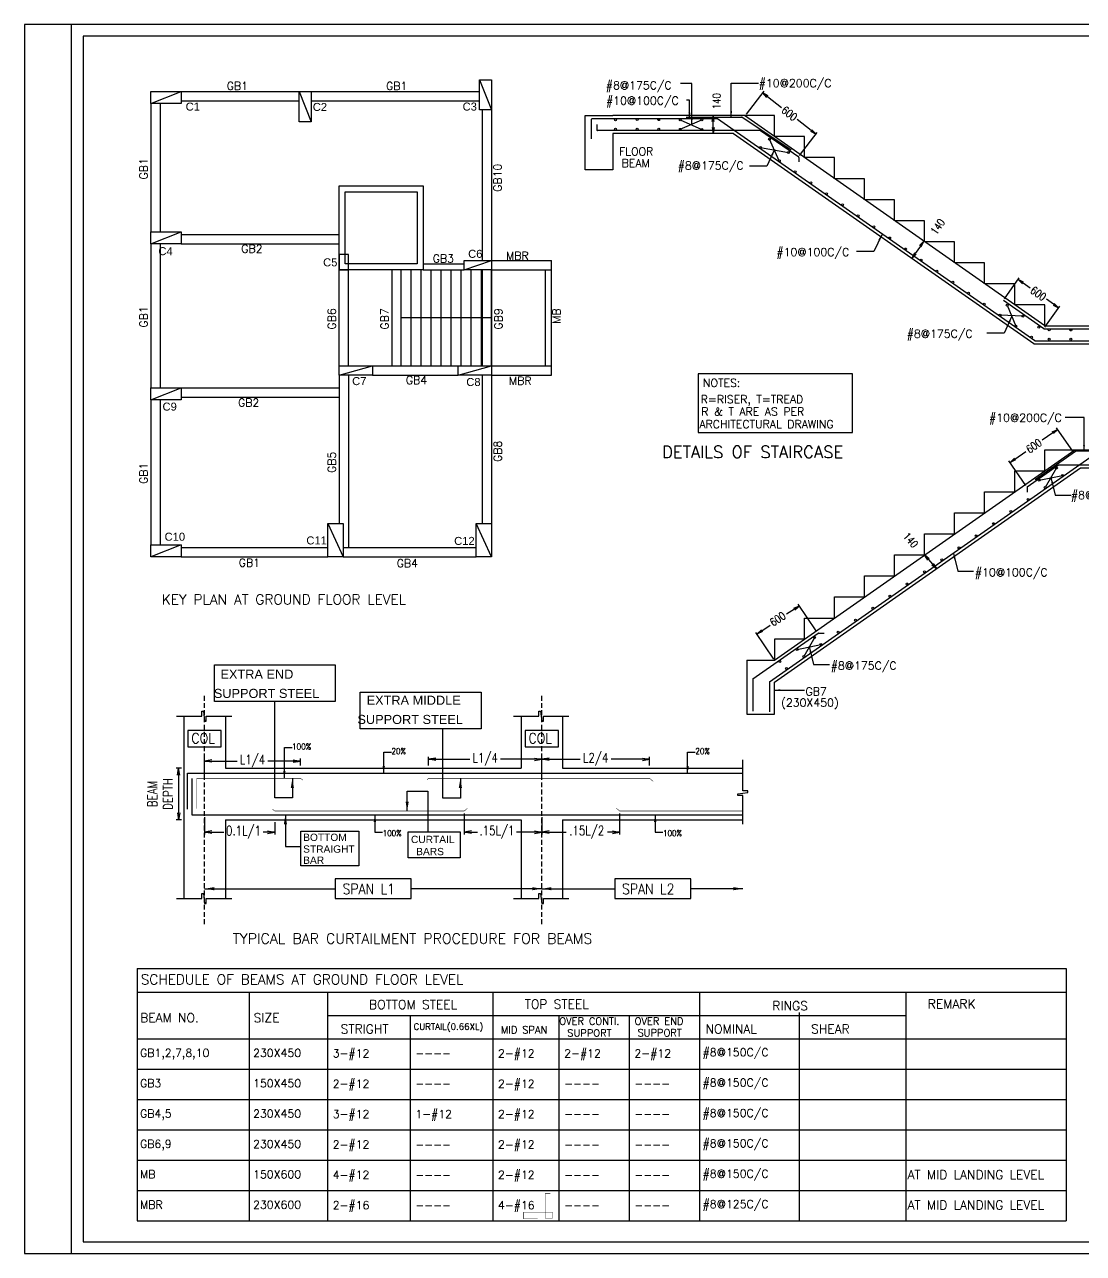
# Model space of a CAD drawing. Extents: x 1981781 to 2025204, y -213412 to -182709.
# Drawn here: x 1981781 to 2008223, y -213412 to -182709 of the extents above; entities that cross this region are included whole.
import ezdxf

# ---------------------------------------------------------------- set-up
doc = ezdxf.new("R2010")
doc.units = 0
doc.header["$MEASUREMENT"] = 0
doc.header["$PDMODE"] = 3
doc.linetypes.add('HIDDEN2', pattern=[0.1875, 0.125, -0.0625])
doc.layers.get('0').update_dxf_attribs({"color": 253, "linetype": 'CONTINUOUS'})
doc.layers.get('DEFPOINTS').update_dxf_attribs({"linetype": 'CONTINUOUS'})
for name, color, linetype in [('BM', 2, 'CONTINUOUS'), ('COLUMN', 1, 'CONTINUOUS'), ('DIM', 30, 'CONTINUOUS'), ('DIM_', 30, 'CONTINUOUS'), ('H', 9, 'CONTINUOUS'), ('ST', 6, 'CONTINUOUS'), ('TABLE', 62, 'CONTINUOUS'), ('TEXT', 7, 'CONTINUOUS'), ('TEXT_SCH', 7, 'CONTINUOUS'), ('TXT1', 4, 'CONTINUOUS'), ('TXT2', 161, 'CONTINUOUS')]:
    doc.layers.add(name, color=color, linetype=linetype)
doc.styles.add('AA', font='arial.ttf')
doc.styles.add('AS', font='romans.shx', dxfattribs={"width": 0.8})
doc.styles.add('D1', font='romans.shx')
doc.styles.add('ROMANC', font='romanc.shx')
doc.styles.add('ROMANS', font='romans.shx', dxfattribs={"height": 0.2})
doc.styles.get("Standard").update_dxf_attribs({"font": 'arial.ttf'})
doc.dimstyles.new('DIM_AS', dxfattribs={"dimtxt": 195, "dimasz": 150, "dimexe": 50, "dimexo": 50, "dimgap": 50, "dimtad": 0, "dimdec": 0, "dimzin": 0, "dimtxsty": 'AS', "dimblk": 'OPEN', "dimcen": 0, "dimclrd": 256, "dimclre": 256, "dimclrt": 3, "dimazin": 3, "dimtfac": 1, "dimtdec": 0, "dimtmove": 0, "dimatfit": 3, "dimtolj": 1, "dimtzin": 0})

# ---------------------------------------------------------------- blocks, each defined once
blk = doc.blocks.new('_OPEN')
at = {"color": 0, "linetype": 'BYBLOCK'}
for p, q in [((-1, 0.17), (0, 0)), ((-1, -0.17), (0, 0)), ((0, 0), (-1, 0))]:
    blk.add_line(p, q, dxfattribs=at)
blk = doc.blocks.new('*D13')
at = {"layer": 'DEFPOINTS', "color": 0, "linetype": 'BYBLOCK'}
for p in [(5348, 2707), (5798, 2035), (4740, 1327)]:
    blk.add_point(p, dxfattribs=at)
at = {"layer": 'DIM_', "linetype": 'BYBLOCK'}
for p, q in [((5223, 2624), (5026, 2492)), ((5770, 2077), (5320, 2749)), ((4414, 2082), (4616, 2217)), ((4712, 1368), (4262, 2040))]:
    blk.add_line(p, q, dxfattribs=at)
at = {"layer": 'DIM_', "linetype": 'BYBLOCK', "xscale": 150, "yscale": 150, "zscale": 150}
for p, rotation in [((5348, 2707), 33.8171727417084), ((4290, 1998), 213.8171727417084)]:
    blk.add_blockref('_OPEN', p, dxfattribs=dict(at, rotation=rotation))
at = {"layer": 'DIM_', "color": 3, "linetype": 'BYBLOCK', "insert": (4807, 2376), "char_height": 195, "attachment_point": 5, "rotation": 33.8172, "style": 'AS'}
blk.add_mtext('\\A1;600', dxfattribs=at)
blk = doc.blocks.new('*D9')
at = {"layer": 'DEFPOINTS', "color": 0, "linetype": 'BYBLOCK'}
for p in [(2063901, -272020), (2064326, -272632), (2063135, -273460)]:
    blk.add_point(p, dxfattribs=at)
at = {"layer": 'DIM_', "linetype": 'BYBLOCK'}
for p, q in [((2064297, -272591), (2063872, -271979)), ((2063777, -272106), (2063508, -272293)), ((2062833, -272762), (2063102, -272575)), ((2063106, -273419), (2062681, -272806))]:
    blk.add_line(p, q, dxfattribs=at)
at = {"layer": 'DIM_', "linetype": 'BYBLOCK', "xscale": 150, "yscale": 150, "zscale": 150}
for p, rotation in [((2063901, -272020), 34.78056938255373), ((2062710, -272848), 214.7805693825537)]:
    blk.add_blockref('_OPEN', p, dxfattribs=dict(at, rotation=rotation))
at = {"layer": 'DIM_', "color": 3, "linetype": 'BYBLOCK', "insert": (2063305, -272434), "char_height": 195, "attachment_point": 5, "rotation": 34.7806, "style": 'AS'}
blk.add_mtext('\\A1;600', dxfattribs=at)
blk = doc.blocks.new('*D14')
at = {"layer": 'DEFPOINTS', "color": 0, "linetype": 'BYBLOCK'}
for p in [(3993, 14952), (5764, 14488), (5322, 13919)]:
    blk.add_point(p, dxfattribs=at)
at = {"layer": 'DIM_', "linetype": 'BYBLOCK'}
for p, q in [((4024, 14991), (4466, 15560)), ((4553, 15428), (4905, 15156)), ((5645, 14580), (5294, 14853)), ((5353, 13959), (5795, 14527))]:
    blk.add_line(p, q, dxfattribs=at)
at = {"layer": 'DIM_', "linetype": 'BYBLOCK', "xscale": 150, "yscale": 150, "zscale": 150}
for p, rotation in [((4435, 15520), 142.161554704258), ((5764, 14488), 322.161554704258)]:
    blk.add_blockref('_OPEN', p, dxfattribs=dict(at, rotation=rotation))
at = {"layer": 'DIM_', "color": 3, "linetype": 'BYBLOCK', "insert": (5099, 15004), "char_height": 195, "attachment_point": 5, "rotation": 322.1616, "style": 'AS'}
blk.add_mtext('\\A1;600', dxfattribs=at)
blk = doc.blocks.new('*D10')
at = {"layer": 'DEFPOINTS', "color": 0, "linetype": 'BYBLOCK'}
for p in [(2062543, -268801), (2063921, -268981), (2063552, -269507)]:
    blk.add_point(p, dxfattribs=at)
at = {"layer": 'DIM_', "linetype": 'BYBLOCK'}
for p, q in [((2062572, -268760), (2062941, -268234)), ((2063035, -268361), (2063214, -268486)), ((2063580, -269467), (2063949, -268940)), ((2063798, -268895), (2063618, -268769))]:
    blk.add_line(p, q, dxfattribs=at)
at = {"layer": 'DIM_', "linetype": 'BYBLOCK', "xscale": 150, "yscale": 150, "zscale": 150}
for p, rotation in [((2062912, -268275), 145.0079798006851), ((2063921, -268981), 325.0079798006851)]:
    blk.add_blockref('_OPEN', p, dxfattribs=dict(at, rotation=rotation))
at = {"layer": 'DIM_', "color": 3, "linetype": 'BYBLOCK', "insert": (2063416, -268628), "char_height": 195, "attachment_point": 5, "rotation": 325.008, "style": 'AS'}
blk.add_mtext('\\A1;600', dxfattribs=at)
blk = doc.blocks.new('*D17')
at = {"layer": 'DEFPOINTS', "color": 0, "linetype": 'BYBLOCK'}
for p in [(8475, 3975), (8773, 3634), (8773, 3634)]:
    blk.add_point(p, dxfattribs=at)
at = {"layer": 'DIM_', "linetype": 'BYBLOCK'}
blk.add_line((8574, 3862), (8675, 3747), dxfattribs=at)
at = {"layer": 'DIM_', "linetype": 'BYBLOCK', "xscale": 150, "yscale": 150, "zscale": 150}
for p, rotation in [((8475, 3975), 131.1760367543422), ((8773, 3634), 311.1760367543422)]:
    blk.add_blockref('_OPEN', p, dxfattribs=dict(at, rotation=rotation))
at = {"layer": 'DIM_', "color": 3, "linetype": 'BYBLOCK', "insert": (8127, 4346), "char_height": 195, "attachment_point": 5, "rotation": 311.176, "style": 'AS'}
blk.add_mtext('\\A1;140', dxfattribs=at)
blk = doc.blocks.new('*D19')
at = {"layer": 'DEFPOINTS', "color": 0, "linetype": 'BYBLOCK'}
for p in [(15641, 6600), (15687, 6600), (15687, 6150)]:
    blk.add_point(p, dxfattribs=at)
at = {"layer": 'DIM_', "linetype": 'BYBLOCK'}
for p, q in [((15637, 6600), (15591, 6600)), ((15641, 6300), (15641, 6450)), ((15637, 6150), (15591, 6150))]:
    blk.add_line(p, q, dxfattribs=at)
at = {"layer": 'DIM_', "linetype": 'BYBLOCK', "xscale": 150, "yscale": 150, "zscale": 150}
for p, rotation in [((15641, 6600), 90), ((15641, 6150), 270)]:
    blk.add_blockref('_OPEN', p, dxfattribs=dict(at, rotation=rotation))
at = {"layer": 'DIM_', "color": 3, "linetype": 'BYBLOCK', "insert": (15728, 6962), "char_height": 195, "attachment_point": 5, "rotation": 90, "style": 'AS'}
blk.add_mtext('\\A1;140', dxfattribs=at)
blk = doc.blocks.new('*D15')
at = {"layer": 'DEFPOINTS', "color": 0, "linetype": 'BYBLOCK'}
for p in [(15641, 9702), (15687, 9702), (15687, 9252)]:
    blk.add_point(p, dxfattribs=at)
at = {"layer": 'DIM_', "linetype": 'BYBLOCK'}
for p, q in [((15637, 9702), (15591, 9702)), ((15641, 9402), (15641, 9552)), ((15637, 9252), (15591, 9252))]:
    blk.add_line(p, q, dxfattribs=at)
at = {"layer": 'DIM_', "linetype": 'BYBLOCK', "xscale": 150, "yscale": 150, "zscale": 150}
for p, rotation in [((15641, 9702), 90), ((15641, 9252), 270)]:
    blk.add_blockref('_OPEN', p, dxfattribs=dict(at, rotation=rotation))
at = {"layer": 'DIM_', "color": 3, "linetype": 'BYBLOCK', "insert": (15728, 10063), "char_height": 195, "attachment_point": 5, "rotation": 90, "style": 'AS'}
blk.add_mtext('\\A1;140', dxfattribs=at)
blk = doc.blocks.new('*D18')
at = {"layer": 'DEFPOINTS', "color": 0, "linetype": 'BYBLOCK'}
for p in [(8475, 11802), (8155, 11384), (8174, 11371)]:
    blk.add_point(p, dxfattribs=at)
at = {"layer": 'DIM_', "linetype": 'BYBLOCK'}
for p, q in [((8371, 11692), (8241, 11507)), ((8434, 11830), (8416, 11843)), ((8133, 11400), (8114, 11413))]:
    blk.add_line(p, q, dxfattribs=at)
at = {"layer": 'DIM_', "linetype": 'BYBLOCK', "xscale": 150, "yscale": 150, "zscale": 150}
for p, rotation in [((8457, 11815), 55.00797980069315), ((8155, 11384), 235.0079798006931)]:
    blk.add_blockref('_OPEN', p, dxfattribs=dict(at, rotation=rotation))
at = {"layer": 'DIM_', "color": 3, "linetype": 'BYBLOCK', "insert": (8804, 12178), "char_height": 195, "attachment_point": 5, "rotation": 55.008, "style": 'AS'}
blk.add_mtext('\\A1;140', dxfattribs=at)
blk = doc.blocks.new('*D16')
at = {"layer": 'DEFPOINTS', "color": 0, "linetype": 'BYBLOCK'}
for p in [(3197, 14952), (3243, 14952), (3243, 14502)]:
    blk.add_point(p, dxfattribs=at)
at = {"layer": 'DIM_', "linetype": 'BYBLOCK'}
for p, q in [((3193, 14952), (3147, 14952)), ((3197, 14652), (3197, 14802)), ((3193, 14502), (3147, 14502))]:
    blk.add_line(p, q, dxfattribs=at)
at = {"layer": 'DIM_', "linetype": 'BYBLOCK', "xscale": 150, "yscale": 150, "zscale": 150}
for p, rotation in [((3197, 14952), 90), ((3197, 14502), 270)]:
    blk.add_blockref('_OPEN', p, dxfattribs=dict(at, rotation=rotation))
at = {"layer": 'DIM_', "color": 3, "linetype": 'BYBLOCK', "insert": (3284, 15313), "char_height": 195, "attachment_point": 5, "rotation": 90, "style": 'AS'}
blk.add_mtext('\\A1;140', dxfattribs=at)
blk = doc.blocks.new('A$C78EB681D')
at = {"layer": 'ST', "const_width": 10}
blk.add_lwpolyline([(10317, 680), (10189, 680), (10189, 66), (10369, 66), (10369, 218), (9650, 218), (9650, 52), (10003, 52)], dxfattribs=at)
at = {"layer": 'TABLE'}
for p, q in [((0, 6302), (0, 0)), ((0, 6302), (23194, 6302)), ((23194, 6302), (23194, 0)), ((0, 5718), (23194, 5718)), ((2794, 5718), (2794, 0)), ((4749, 5718), (4749, 0)), ((8877, 5718), (8877, 0)), ((14037, 5718), (14037, 0)), ((19195, 5718), (19195, 0)), ((4749, 5135), (19195, 5135)), ((6813, 5135), (6813, 0)), ((10531, 5135), (10531, 0)), ((12284, 5135), (12284, 0)), ((16532, 5206), (16532, 0)), ((0, 4551), (23194, 4551)), ((0, 3792), (23194, 3792)), ((0, 3034), (23194, 3034)), ((0, 2275), (23194, 2275)), ((0, 1517), (23194, 1517)), ((0, 758), (23194, 758)), ((0, 0), (23194, 0))]:
    blk.add_line(p, q, dxfattribs=at)
at = {"layer": 'TEXT_SCH'}
for s, height, style, p in [('SCHEDULE OF BEAMS AT GROUND FLOOR LEVEL', 250, 'ROMANC', (87, 5907)), ('TOP STEEL', 225, 'D1', (9676, 5302)), ('REMARK', 225, 'D1', (19741, 5310)), ('BOTTOM STEEL', 225, 'D1', (5788, 5293)), ('RINGS', 225, 'D1', (15861, 5262)), ('BEAM NO.', 225, 'D1', (72, 4962)), ('SIZE', 225, 'D1', (2908, 4962)), ('CURTAIL(0.66XL)', 157.5, 'D1', (6901, 4777)), ('OVER CONTI.', 180, 'D1', (10539, 4901)), ('OVER END', 180, 'D1', (12422, 4901)), ('STRIGHT', 225, 'D1', (5078, 4683)), ('MID SPAN', 180, 'D1', (9082, 4683)), ('SUPPORT', 180, 'D1', (10741, 4605)), ('SUPPORT', 180, 'D1', (12494, 4609)), ('NOMINAL', 225, 'D1', (14192, 4681)), ('SHEAR', 225, 'D1', (16828, 4681)), ('3-#12', 200, 'ROMANS', (4880, 4085)), ('2-#12', 200, 'ROMANS', (9008, 4085)), ('2-#12', 200, 'ROMANS', (10662, 4085)), ('2-#12', 200, 'ROMANS', (12415, 4085)), ('#8@150C/C', 200, 'ROMANS', (14119, 4112)), ('GB1,2,7,8,10', 200, 'ROMANS', (70, 4097)), ('230X450', 200, 'ROMANS', (2893, 4095)), ('----', 200, 'ROMANS', (6944, 4085)), ('GB3', 200, 'ROMANS', (70, 3339)), ('150X450', 200, 'ROMANS', (2893, 3337)), ('2-#12', 200, 'ROMANS', (4880, 3326)), ('----', 200, 'ROMANS', (6944, 3326)), ('2-#12', 200, 'ROMANS', (9008, 3326)), ('----', 200, 'ROMANS', (10662, 3326)), ('----', 200, 'ROMANS', (12415, 3326)), ('#8@150C/C', 200, 'ROMANS', (14119, 3354)), ('GB4,5', 200, 'ROMANS', (70, 2580)), ('230X450', 200, 'ROMANS', (2893, 2579)), ('3-#12', 200, 'ROMANS', (4880, 2568)), ('1-#12', 200, 'ROMANS', (6944, 2568)), ('2-#12', 200, 'ROMANS', (9008, 2568)), ('#8@150C/C', 200, 'ROMANS', (14119, 2595)), ('----', 200, 'ROMANS', (10662, 2568)), ('----', 200, 'ROMANS', (10662, 2568)), ('----', 200, 'ROMANS', (12415, 2568)), ('GB6,9', 200, 'ROMANS', (70, 1822)), ('230X450', 200, 'ROMANS', (2893, 1820)), ('2-#12', 200, 'ROMANS', (4880, 1809)), ('----', 200, 'ROMANS', (6944, 1809)), ('2-#12', 200, 'ROMANS', (9008, 1809)), ('----', 200, 'ROMANS', (10662, 1809)), ('----', 200, 'ROMANS', (12415, 1809)), ('#8@150C/C', 200, 'ROMANS', (14119, 1837)), ('MB', 200, 'ROMANS', (70, 1063)), ('150X600', 200, 'ROMANS', (2893, 1062)), ('4-#12', 200, 'ROMANS', (4880, 1051)), ('2-#12', 200, 'ROMANS', (9008, 1051)), ('#8@150C/C', 200, 'ROMANS', (14119, 1078)), ('AT MID LANDING LEVEL', 225, 'ROMANS', (19237, 1042)), ('----', 200, 'ROMANS', (6944, 1051)), ('----', 200, 'ROMANS', (10662, 1051)), ('----', 200, 'ROMANS', (12415, 1051)), ('MBR', 200, 'ROMANS', (70, 305)), ('230X600', 200, 'ROMANS', (2893, 303)), ('2-#16', 200, 'ROMANS', (4880, 292)), ('----', 200, 'ROMANS', (6944, 292)), ('4-#16', 200, 'ROMANS', (9008, 292)), ('----', 200, 'ROMANS', (10662, 292)), ('----', 200, 'ROMANS', (12415, 292)), ('#8@125C/C', 200, 'ROMANS', (14119, 320)), ('AT MID LANDING LEVEL', 225, 'ROMANS', (19237, 284))]:
    blk.add_text(s, height=height, dxfattribs=dict(at, style=style)).set_placement(p)
blk = doc.blocks.new('*D1')
at = {"layer": 'DEFPOINTS', "color": 0}
for p in [(1409930, -190329), (1409819, -191408), (1409930, -191408)]:
    blk.add_point(p, dxfattribs=at)
at = {"layer": 'DIM'}
for p, q in [((1409880, -190329), (1409769, -190329)), ((1409819, -190479), (1409819, -191258)), ((1409880, -191408), (1409769, -191408))]:
    blk.add_line(p, q, dxfattribs=at)
at = {"layer": 'DIM', "xscale": 150, "yscale": 150, "zscale": 150}
for p, rotation in [((1409819, -190329), 90), ((1409819, -191408), 270)]:
    blk.add_blockref('_OPEN', p, dxfattribs=dict(at, rotation=rotation))
at = {"layer": 'DIM', "color": 3, "insert": (1409434, -190869), "char_height": 195, "attachment_point": 5, "rotation": 90, "style": 'AS'}
blk.add_mtext('\\A1;{\\C4;BEAM\\PDEPTH}', dxfattribs=at)
blk = doc.blocks.new('*D4')
at = {"layer": 'DEFPOINTS', "color": 0}
for p in [(1419619, -190147), (1419619, -190329), (1417378, -190542)]:
    blk.add_point(p, dxfattribs=at)
at = {"layer": 'DIM'}
for p, q in [((1417378, -190492), (1417378, -190097)), ((1419619, -190279), (1419619, -190097)), ((1417528, -190147), (1418177, -190147)), ((1419469, -190147), (1418819, -190147))]:
    blk.add_line(p, q, dxfattribs=at)
at = {"layer": 'DIM', "xscale": 150, "yscale": 150, "zscale": 150, "rotation": 180}
blk.add_blockref('_OPEN', (1417378, -190147), dxfattribs=at)
at = {"layer": 'DIM', "xscale": 150, "yscale": 150, "zscale": 150}
blk.add_blockref('_OPEN', (1419619, -190147), dxfattribs=at)
at = {"layer": 'DIM', "color": 3, "insert": (1418498, -190147), "char_height": 195, "attachment_point": 5, "style": 'AS'}
blk.add_mtext('\\A1;L2/4', dxfattribs=at)
blk = doc.blocks.new('*D2')
at = {"layer": 'DEFPOINTS', "color": 0}
for p in [(1415020, -190329), (1417378, -190147), (1417378, -190542)]:
    blk.add_point(p, dxfattribs=at)
at = {"layer": 'DIM'}
for p, q in [((1415020, -190279), (1415020, -190097)), ((1417378, -190492), (1417378, -190097)), ((1415170, -190147), (1415878, -190147)), ((1417228, -190147), (1416520, -190147))]:
    blk.add_line(p, q, dxfattribs=at)
at = {"layer": 'DIM', "xscale": 150, "yscale": 150, "zscale": 150, "rotation": 180}
blk.add_blockref('_OPEN', (1415020, -190147), dxfattribs=at)
at = {"layer": 'DIM', "xscale": 150, "yscale": 150, "zscale": 150}
blk.add_blockref('_OPEN', (1417378, -190147), dxfattribs=at)
at = {"layer": 'DIM', "color": 3, "insert": (1416199, -190147), "char_height": 195, "attachment_point": 5, "style": 'AS'}
blk.add_mtext('\\A1;L1/4', dxfattribs=at)
blk = doc.blocks.new('*D5')
at = {"layer": 'DEFPOINTS', "color": 0}
for p in [(1412352, -190183), (1412352, -190329), (1410360, -190542)]:
    blk.add_point(p, dxfattribs=at)
at = {"layer": 'DIM'}
for p, q in [((1410360, -190492), (1410360, -190133)), ((1410510, -190183), (1411035, -190183)), ((1412202, -190183), (1411677, -190183)), ((1412352, -190279), (1412352, -190133))]:
    blk.add_line(p, q, dxfattribs=at)
at = {"layer": 'DIM', "xscale": 150, "yscale": 150, "zscale": 150, "rotation": 180}
blk.add_blockref('_OPEN', (1410360, -190183), dxfattribs=at)
at = {"layer": 'DIM', "xscale": 150, "yscale": 150, "zscale": 150}
blk.add_blockref('_OPEN', (1412352, -190183), dxfattribs=at)
at = {"layer": 'DIM', "color": 3, "insert": (1411356, -190183), "char_height": 195, "attachment_point": 5, "style": 'AS'}
blk.add_mtext('\\A1;L1/4', dxfattribs=at)
blk = doc.blocks.new('*D6')
at = {"layer": 'DEFPOINTS', "color": 0}
for p in [(1415761, -191224), (1417378, -191300), (1415761, -191663)]:
    blk.add_point(p, dxfattribs=at)
at = {"layer": 'DIM'}
for p, q in [((1415761, -191274), (1415761, -191713)), ((1417378, -191350), (1417378, -191713)), ((1415911, -191663), (1416038, -191663)), ((1417228, -191663), (1416851, -191663))]:
    blk.add_line(p, q, dxfattribs=at)
at = {"layer": 'DIM', "xscale": 150, "yscale": 150, "zscale": 150, "rotation": 180}
blk.add_blockref('_OPEN', (1415761, -191663), dxfattribs=at)
at = {"layer": 'DIM', "xscale": 150, "yscale": 150, "zscale": 150}
blk.add_blockref('_OPEN', (1417378, -191663), dxfattribs=at)
at = {"layer": 'DIM', "color": 3, "insert": (1416444, -191663), "char_height": 195, "attachment_point": 5, "style": 'AS'}
blk.add_mtext('\\A1;.15L/1', dxfattribs=at)
blk = doc.blocks.new('*D3')
at = {"layer": 'DEFPOINTS', "color": 0}
for p in [(1417378, -191300), (1418995, -191224), (1418995, -191663)]:
    blk.add_point(p, dxfattribs=at)
at = {"layer": 'DIM'}
for p, q in [((1417378, -191350), (1417378, -191713)), ((1418995, -191274), (1418995, -191713)), ((1417528, -191663), (1417883, -191663)), ((1418845, -191663), (1418741, -191663))]:
    blk.add_line(p, q, dxfattribs=at)
at = {"layer": 'DIM', "xscale": 150, "yscale": 150, "zscale": 150, "rotation": 180}
blk.add_blockref('_OPEN', (1417378, -191663), dxfattribs=at)
at = {"layer": 'DIM', "xscale": 150, "yscale": 150, "zscale": 150}
blk.add_blockref('_OPEN', (1418995, -191663), dxfattribs=at)
at = {"layer": 'DIM', "color": 3, "insert": (1418312, -191663), "char_height": 195, "attachment_point": 5, "style": 'AS'}
blk.add_mtext('\\A1;.15L/2', dxfattribs=at)
blk = doc.blocks.new('*D7')
at = {"layer": 'DEFPOINTS', "color": 0}
for p in [(1410360, -191300), (1411819, -191408), (1411819, -191665)]:
    blk.add_point(p, dxfattribs=at)
at = {"layer": 'DIM'}
for p, q in [((1410360, -191350), (1410360, -191715)), ((1411819, -191458), (1411819, -191715)), ((1410510, -191665), (1410760, -191665)), ((1411669, -191665), (1411581, -191665))]:
    blk.add_line(p, q, dxfattribs=at)
at = {"layer": 'DIM', "xscale": 150, "yscale": 150, "zscale": 150, "rotation": 180}
blk.add_blockref('_OPEN', (1410360, -191665), dxfattribs=at)
at = {"layer": 'DIM', "xscale": 150, "yscale": 150, "zscale": 150}
blk.add_blockref('_OPEN', (1411819, -191665), dxfattribs=at)
at = {"layer": 'DIM', "color": 3, "insert": (1411170, -191665), "char_height": 195, "attachment_point": 5, "style": 'AS'}
blk.add_mtext('\\A1;0.1L/1', dxfattribs=at)
blk = doc.blocks.new('A$C2FA33C06')
at = {"layer": 'DIM_', "linetype": 'BYBLOCK'}
for p, q in [((2368.2, 14848.2, 63.5), (2914.9, 14608.7, 25.4)), ((2374.9, 14610, 50.8), (2908.2, 14846.9, 25.4)), ((4375.2, 14154.4, 76.2), (5074.5, 14031.1)), ((4847.6, 13823.9, 76.2), (4602.1, 14361.5)), ((10537.7, 10218.3), (10752.3, 9690.6, 76.2)), ((10931.4, 9942.7), (10358.7, 9966.2, 76.2)), ((14821.2, 9595.6, 12.7), (15367.9, 9356.1, -25.4)), ((14827.9, 9357.4), (15361.2, 9594.4, -25.4)), ((14811, 6493.9, 12.7), (15357.7, 6254.4, -25.4)), ((14817.7, 6255.7), (15351, 6492.6, -25.4)), ((11768.7, 6148), (11489, 5662.6, 25.4)), ((11337.9, 5846.4), (11919.9, 5964.2, 25.4))]:
    blk.add_line(p, q, dxfattribs=at)
at = {"layer": 'DIM_'}
for p, q in [((5732.2, 1920.1), (5456.8, 1440, 25.4)), ((5294.7, 1612.4), (5887.7, 1741.7, 25.4))]:
    blk.add_line(p, q, dxfattribs=at)
at = {"layer": 'H'}
for p, q in [((3975.4, 14951.7), (690, 14951.7)), ((3698.1, 14501.7), (690, 14501.7))]:
    blk.add_line(p, q, dxfattribs=at)
at = {"layer": 'H', "ltscale": 100}
for p, q in [((11475.4, 9701.7), (3975.4, 14951.7)), ((11201.2, 9251.7), (3703.8, 14499.9)), ((11475.4, 9701.7), (16275.4, 9701.7)), ((11201.2, 9251.7), (16275.4, 9251.7)), ((4725.4, 1350), (12225.4, 6600)), ((12225.4, 6600), (16275.4, 6600)), ((4725.4, 800.7), (12367.2, 6150)), ((12367.2, 6150), (16275.4, 6150)), ((4035.4, 1350), (4725.4, 1350))]:
    blk.add_line(p, q, dxfattribs=at)
at = {"layer": 'H'}
blk.add_lwpolyline([(690, 14501.7), (690, 13601.7), (0, 13601.7), (0, 14951.7), (690, 14951.7)], dxfattribs=at)
at = {"layer": 'H', "ltscale": 100}
for points in [[(4725.4, 14426.7), (4725.4, 14951.7), (3975.4, 14951.7)], [(11475.4, 9701.7), (11475.4, 10226.7), (10725.4, 10226.7), (10725.4, 10751.7), (9975.4, 10751.7), (9975.4, 11276.7), (9225.4, 11276.7), (9225.4, 11801.7), (8475.4, 11801.7), (8475.4, 12326.7), (7725.4, 12326.7), (7725.4, 12851.7), (6975.4, 12851.7), (6975.4, 13376.7), (6225.4, 13376.7), (6225.4, 13901.7), (5475.4, 13901.7), (5475.4, 14426.7), (4725.4, 14426.7)], [(16275.4, 11051.7), (16275.4, 9701.7)], [(16275.4, 9251.7), (16725.4, 9251.7), (16725.4, 11051.7), (16275.4, 11051.7)], [(16275.4, 7950), (16275.4, 6600)], [(16275.4, 6150), (16725.4, 6150), (16725.4, 7950), (16275.4, 7950)], [(5475.4, 1875), (5475.4, 2400), (6225.4, 2400), (6225.4, 2925), (6975.4, 2925), (6975.4, 3450), (7725.4, 3450), (7725.4, 3975), (8475.4, 3975), (8475.4, 4500), (9225.4, 4500), (9225.4, 5025), (9975.4, 5025), (9975.4, 5550), (10725.4, 5550), (10725.4, 6075), (11475.4, 6075), (11475.4, 6600), (12225.4, 6600)], [(5475.4, 1875), (4725.4, 1875), (4725.4, 1350)], [(4035.4, 1350), (4035.4, 0), (4725.4, 0), (4725.4, 800.7)]]:
    blk.add_lwpolyline(points, dxfattribs=at)
at = {"layer": 'H'}
blk.add_lwpolyline([(6676.9, 8498.9), (2824.2, 8498.9), (2824.2, 7033.2), (6676.9, 7033.2)], close=True, dxfattribs=at)
blk.add_arc((3698.1, 14491.7), 10, 55.00798, 90, dxfattribs=at)
at = {"layer": 'ST', "linetype": 'BYBLOCK'}
for p, q in [((161, 14368.6), (161, 14865.9)), ((3295.8, 14875.9), (171, 14875.9)), ((2518, 14917.3), (3905.8, 14917.3)), ((11225.1, 9327.6), (3301.6, 14874.1)), ((5143.7, 14089.2), (3911.3, 14915.6)), ((292.9, 14728.8), (292.9, 14587.6)), ((4372, 14577.6), (302.9, 14577.6)), ((5332.3, 13910.3), (4377.8, 14575.8)), ((5336.6, 13902.1), (5336.6, 13794.3)), ((11451.4, 9625.9), (10442.8, 10332)), ((16588.2, 9834.9), (16588.2, 9357.6)), ((11451.4, 9625.9), (16519.3, 9625.9)), ((16519.3, 9393.6), (16519.3, 9625.9)), ((11225.1, 9327.6), (16558.2, 9327.6)), ((4604.6, 808.8), (12769.4, 6524.2)), ((11235.8, 5857.9), (12247, 6565.8)), ((12173, 6565.2), (12175.7, 6565.2)), ((13764.2, 6567.6), (12252.7, 6567.6)), ((12769.4, 6524.2), (16615.2, 6524.2)), ((16588.2, 6449.7), (16588.2, 6255.8)), ((16645.2, 6494.2), (16645.2, 6200.2)), ((11034.4, 5673.7), (11823.1, 6225.8)), ((11823.1, 6225.8), (16558.2, 6225.8)), ((11034.4, 5673.7), (11034.4, 5545.2)), ((4186.7, 880.3), (5819.2, 2023.1)), ((5824.9, 2024.9), (5964, 2024.9)), ((4186.7, 880.3), (4186.7, 68.3)), ((4604.6, 808.8), (4604.6, 52.5))]:
    blk.add_line(p, q, dxfattribs=at)
for centre in [(755, 14845.6, 127), (1295, 14852.4, 101.6), (1835, 14851.1, 76.2), (2374.9, 14849.8, 50.8), (2914.9, 14848.5, 25.4), (755, 14613.8, 127), (1295, 14612.5, 101.6), (1835, 14611.2, 76.2), (2374.9, 14610, 50.8), (2914.9, 14608.7, 25.4), (4375.2, 14154.4, 76.2), (4602.1, 14361.5), (4847.6, 13823.9, 76.2), (5074.5, 14031.1), (5241.3, 13548.4, 76.2), (5634.9, 13272.8, 76.2), (6028.6, 12997.3, 76.2), (6422.2, 12721.7, 76.2), (6815.9, 12446.2, 76.2), (7209.5, 12170.6, 76.2), (7603.1, 11895.1, 76.2), (7996.8, 11619.5, 76.2), (8390.4, 11344, 76.2), (8784.1, 11068.4, 76.2), (9177.7, 10792.9, 76.2), (9571.4, 10517.3, 76.2), (9965, 10241.8, 76.2), (10537.7, 10218.3), (10358.7, 9966.2, 76.2), (10931.4, 9942.7), (10752.3, 9690.6, 76.2), (11325, 9667.2), (11588, 9596.9, 152.4), (12128, 9595.6, 127), (12668, 9602.4, 101.6), (13208, 9601.1, 76.2), (13747.9, 9599.8, 50.8), (14287.9, 9598.5, 25.4), (14827.9, 9597.3), (15367.9, 9596, -25.4), (15907.8, 9594.7, -50.8), (11146, 9415.1, 76.2), (11588, 9365.1, 152.4), (12128, 9363.8, 127), (12668, 9362.5, 101.6), (13208, 9361.2, 76.2), (13747.9, 9360, 50.8), (14287.9, 9358.7, 25.4), (14827.9, 9357.4), (15367.9, 9356.1, -25.4), (15907.8, 9354.9, -50.8), (13197.8, 6499.4, 76.2), (13737.8, 6498.1, 50.8), (14277.8, 6496.8, 25.4), (14817.7, 6495.5), (15357.7, 6494.3, -25.4), (15897.7, 6493, -50.8), (11768.7, 6148), (13197.8, 6259.5, 76.2), (13737.8, 6258.2, 50.8), (14277.8, 6257, 25.4), (14817.7, 6255.7), (15357.7, 6254.4, -25.4), (15897.7, 6253.1, -50.8), (11337.9, 5846.4), (11919.9, 5964.2, 25.4), (11489, 5662.6, 25.4), (11058.1, 5361, 25.4), (10627.3, 5059.4, 25.4), (10196.4, 4757.8, 25.4), (9765.5, 4456.2, 25.4), (9334.6, 4154.6, 25.4), (8903.8, 3852.9, 25.4), (8472.9, 3551.3, 25.4), (8042, 3249.7, 25.4), (7611.1, 2948.1, 25.4), (7180.3, 2646.5, 25.4), (6749.4, 2344.9, 25.4), (5725.5, 1914), (6318.5, 2043.3, 25.4), (5294.7, 1612.4), (5887.7, 1741.7, 25.4), (4863.8, 1310.8), (5456.8, 1440, 25.4), (5025.9, 1138.4, 25.4)]:
    blk.add_circle(centre, 24, dxfattribs=at)
for centre, radius, start, end in [((171, 14865.9), 10, 90, 180), ((3295.8, 14865.9), 10, 55.00798, 90), ((3905.8, 14907.3), 10, 56.15491, 90), ((302.9, 14587.6), 10, 180, 270), ((4372, 14567.6), 10, 55.11925, 90), ((5326.6, 13902.1), 10, 0, 55.11925), ((16558.2, 9357.6), 30, 270, 0), ((12252.7, 6557.6), 10, 90, 124.99474), ((16615.2, 6494.2), 30, 0, 90), ((16558.2, 6255.8), 30, 270, 0), ((5824.9, 2014.9), 10, 90, 124.99202)]:
    blk.add_arc(centre, radius, start, end, dxfattribs=at)
at = {"layer": 'TXT1', "style": 'ROMANS'}
for s, p in [('#8@175C/C', (513.9, 15608, 114.3)), ('#10@200C/C', (4333.2, 15662.7, 114.3)), ('#10@100C/C', (518.8, 15225.7, 114.3)), ('FLOOR', (844.3, 13955.1, 38.1)), ('BEAM', (909.1, 13665.4, 38.1)), ('#8@175C/C', (2309.1, 13603.5, 38.1)), ('#10@100C/C', (4775.3, 11441.9)), ('#8@175C/C', (12966.9, 10355.5, 63.5)), ('#10@100C/C', (12971.8, 9973.2, 63.5)), ('MB', (17490.1, 10171.8)), ('(150X600)', (16878.5, 9882.9)), ('#8@175C/C', (8028.3, 9403, 38.1)), ('R=RISER, T=TREAD', (2884.4, 7763.8)), ('R & T ARE AS PER', (2898.5, 7458.1)), ('#10@200C/C', (10084.7, 7302, 63.5)), ('#8@175C/C', (12932.9, 7262.3, 63.5)), ('ARCHITECTURAL DRAWING', (2852.2, 7142.9)), ('#10@100C/C', (12918.7, 6871.5, 63.5)), ('MB', (17490.1, 7070.1)), ('(150X600)', (16878.5, 6781.2)), ('#8@175C/C', (12130.3, 5371.3, -12.7)), ('#10@100C/C', (9730.9, 3440.2)), ('#8@175C/C', (6130.3, 1110, 12.7)), ('GB7', (5501.5, 463.7)), ('(230X450)', (4891.6, 185.2))]:
    blk.add_text(s, height=200, dxfattribs=at).set_placement(p)
at = {"layer": 'TXT2', "style": 'ROMANC'}
for s, height, p in [('NOTES:', 200, (2939.9, 8172.9)), ('DETAILS OF STAIRCASE', 300, (1918.3, 6398.7))]:
    blk.add_text(s, height=height, dxfattribs=at).set_placement(p)
at = {"layer": 'DIM_', "linetype": 'BYBLOCK'}
for base, p1, p2, angle, text, picture, middle, dimtype in [((3196.8, 14951.7), (3243.1, 14501.7), (3243.1, 14951.7), 90, '140', '*D16', (3283.5, 15313.3), 128), ((8155.3, 11383.9), (8475.4, 11801.7), (8173.8, 11370.9), 235.00798, '140', '*D18', (8804, 12178.5), 129), ((15641.1, 9701.7), (15687.3, 9251.7), (15687.3, 9701.7), 90, '140', '*D15', (15727.8, 10063.3), 128), ((15641.1, 6600), (15687.3, 6150), (15687.3, 6600), 90, '140', '*D19', (15727.8, 6961.6), 128), ((8773.4, 3634.3), (8475.4, 3975), (8773.4, 3634.3), 311.17604, '140', '*D17', (8127.3, 4346), 129), ((5348.1, 2707.3), (4739.9, 1326.5), (5798.2, 2035.4), 33.81717, '600', '*D13', (4806.6, 2376.4), 129)]:
    dim = blk.add_linear_dim(base=base, p1=p1, p2=p2, angle=angle, text=text, dimstyle='DIM_AS', dxfattribs=at)
    dim.commit()
    dim.dimension.update_dxf_attribs({"geometry": picture, "text_midpoint": middle, "dimtype": dimtype})
dim = blk.add_aligned_dim(p1=(3993.4, 14951.7), p2=(5322.3, 13919.5), distance=719.9, text='600', dimstyle='DIM_AS', dxfattribs=at)
dim.commit()
dim.dimension.update_dxf_attribs({"geometry": '*D14', "text_midpoint": (5099.5, 15004.1)})
for p1, p2, distance, picture, middle in [((10442.8, 10332), (11451.4, 9625.9), 643.2, '*D10', (11315.9, 10505.8)), ((11034.4, 5673.7), (12225.4, 6500.9), 745.2, '*D9', (11204.8, 6699.4))]:
    dim = blk.add_aligned_dim(p1=p1, p2=p2, distance=distance, text='600', dimstyle='DIM_AS', dxfattribs=at)
    dim.commit()
    dim.dimension.update_dxf_attribs({"geometry": picture, "text_midpoint": middle, "insert": (-2052100.3, 279133.4)})
for points in [[(2663.1, 14741.2, 114.3), (2663.1, 15753.7, 114.3), (2379.2, 15753.7, 114.3)], [(3645.5, 14917.3), (3645.5, 15764.5), (4323.6, 15764.5)], [(15116.1, 9488.7, 63.5), (15116.1, 10501.1, 63.5), (14832.2, 10501.1, 63.5)], [(16742.1, 10320.4), (17454.1, 10320.4)], [(12456.6, 6567.6), (12456.6, 7410.5), (11983.5, 7410.5)], [(15105.9, 6386.9, 63.5), (15105.9, 7399.4, 63.5), (14822.1, 7399.4, 63.5)], [(16742.1, 7218.7), (17454.1, 7218.7)], [(11631, 5912.3, 12.6), (11740.1, 5469.2, 12.6), (12132.5, 5469.2, 12.6)], [(5595.1, 1684.4, 12.7), (5704.1, 1241.3, 12.7), (6096.6, 1241.3, 12.7)]]:
    blk.add_leader(points, dimstyle='DIM_AS', dxfattribs=at)
at = {"layer": 'DIM_'}
for points, override in [([(2602.6, 14875.9, 114.3), (2602.6, 15341.6, 114.3), (2530.6, 15341.6, 114.3)], {"dimfxl": 0.065}), ([(4730.6, 14105, 38.1), (4535.1, 13685.9, 38.1), (4104.4, 13685.9, 38.1)], {"dimfxl": 0.065}), ([(7405, 11977.5), (7209.4, 11558.3), (6778.8, 11558.3)], {"dimfxl": 0.065}), ([(10658, 9938.6, 38.1), (10462.4, 9519.4, 38.1), (10031.8, 9519.4, 38.1)], {"dimfxl": 0.065}), ([(15055.5, 9623.3, 63.5), (15055.5, 10089, 63.5), (14983.5, 10089, 63.5)], {"dimfxl": 0.065}), ([(15045.4, 6522.9, 63.5), (15045.4, 6987.3, 63.5), (14933.1, 6987.3, 63.5)], {"dimfxl": 0.065}), ([(9195.7, 4014.7), (9304.8, 3571.6), (9697.2, 3571.6)], {"dimfxl": 0.065}), ([(4725.4, 597.1), (5472.2, 597.1)], {"dimgap": 50, "dimtad": 0, "dimfxl": 2, "dimfxlon": 1})]:
    blk.add_leader(points, dimstyle='DIM_AS', override=override, dxfattribs=at)
blk = doc.blocks.new('A$C474F4318')
at = {"layer": 'BM', "linetype": 'HIDDEN2', "ltscale": 800}
for p, q in [((1186.4, 410.7), (1186.4, 5204)), ((8204.5, 410.7), (8204.5, 5204))]:
    blk.add_line(p, q, dxfattribs=at)
at = {"layer": 'BM'}
for p, q in [((756.6, 4736.4), (756.6, 941.1)), ((1619.4, 4736.4), (1619.4, 3657.9)), ((7773.1, 4736.4), (7773.1, 3657.9)), ((8635.9, 4736.4), (8635.9, 3657.9)), ((1619.4, 3931.2), (1619.4, 3787.4)), ((7773.1, 4059.4), (7773.1, 3915.6)), ((8635.9, 4059.4), (8635.9, 3915.6)), ((1619.4, 3657.9), (7773.1, 3657.9)), ((8635.9, 3657.9), (12389.1, 3657.9)), ((1619.4, 2579.5), (7773.1, 2579.5)), ((1619.4, 2579.5), (1619.4, 941.1)), ((7773.1, 2579.5), (7773.1, 941.1)), ((8635.9, 2579.5), (8635.9, 941.1)), ((8635.9, 2579.5), (12389.1, 2579.5)), ((1619.4, 1471.7), (1619.4, 1327.9)), ((7773.1, 1471.7), (7773.1, 1327.9)), ((8635.9, 1471.7), (8635.9, 1327.9))]:
    blk.add_line(p, q, dxfattribs=at)
for points in [[(597.7, 4736.4), (1126.6, 4736.4), (1126.6, 4841.2), (1162, 4841.2), (1186.4, 4631.5), (1220.5, 4631.5), (1220.5, 4736.4), (1751.4, 4736.4)], [(7614.2, 4736.4), (8143.1, 4736.4), (8143.1, 4841.2), (8178.5, 4841.2), (8202.9, 4631.5), (8237.1, 4631.5), (8237.1, 4736.4), (8767.9, 4736.4)], [(12389.1, 2488.5), (12389.1, 3087.6), (12284.2, 3087.6), (12284.2, 3123), (12494, 3147.4), (12494, 3181.6), (12389.1, 3181.6), (12389.1, 3829.4)], [(597.7, 941.1), (1126.6, 941.1), (1126.6, 1046), (1162, 1046), (1186.4, 836.2), (1220.5, 836.2), (1220.5, 941.1), (1751.4, 941.1)], [(7614.2, 941.1), (8143.1, 941.1), (8143.1, 1046), (8178.5, 1046), (8202.9, 836.2), (8237.1, 836.2), (8237.1, 941.1), (8767.9, 941.1)]]:
    blk.add_lwpolyline(points, dxfattribs=at)
at = {"layer": 'DIM_'}
for points in [[(1390.1, 5807.5), (3906.1, 5807.5), (3906.1, 5045.6), (1390.1, 5045.6)], [(4423.9, 5239.8), (6939.9, 5239.8), (6939.9, 4477.9), (4423.9, 4477.9)], [(837.2, 4102.8), (1532.5, 4102.8), (1532.5, 4442.4), (837.2, 4442.4)], [(7853.7, 4102.8), (8549, 4102.8), (8549, 4442.4), (7853.7, 4442.4)], [(3190.1, 2346.2), (4397.2, 2346.2), (4397.2, 1619.2), (3190.1, 1619.2)], [(5419, 2332.3), (6501.4, 2332.3), (6501.4, 1787.2), (5419, 1787.2)], [(3905.7, 942.2), (5486.8, 942.2), (5486.8, 1349.6), (3905.7, 1349.6)], [(9721.9, 942.2), (11303.1, 942.2), (11303.1, 1349.6), (9721.9, 1349.6)]]:
    blk.add_lwpolyline(points, close=True, dxfattribs=at)
at = {"layer": 'DIM_', "linetype": 'CONTINUOUS'}
blk.add_lwpolyline([(3012.2, 3405.1), (3012.2, 3038.8), (2648.1, 3038.8), (2648.1, 5045.6)], dxfattribs=at)
at = {"layer": 'ST', "linetype": 'CONTINUOUS'}
for points in [[(828, 2798.8), (828, 3550.1), (12389.1, 3550.1)], [(918.7, 3442.7), (918.7, 2687.4), (12389.1, 2687.4)]]:
    blk.add_lwpolyline(points, dxfattribs=at)
at = {"layer": 'ST', "linetype": 'CONTINUOUS', "const_width": 10}
for points in [[(1024.1, 2814.2), (1024.1, 3445), (3178.7, 3445), (3232.8, 3408.2)], [(5816, 3407.7), (5846.1, 3445), (10445, 3445), (10522.2, 3380.1)], [(2596.5, 2803.7), (2645.4, 2763.7), (6587.2, 2763.7), (6653.2, 2817.1)], [(9754.9, 2822.1), (9821.8, 2763.7), (12389.1, 2763.7)]]:
    blk.add_lwpolyline(points, dxfattribs=at)
at = {"layer": 'TEXT', "style": 'ROMANS', "width": 0.88}
for s, p in [('100%%%', (3006.5, 4042.3)), ('20%%%', (5074.9, 3947)), ('20%%%', (11399, 3947)), ('100%%%', (4890.5, 2239.8)), ('100%%%', (10724.5, 2239.8))]:
    blk.add_text(s, height=125, dxfattribs=at).set_placement(p)
at = {"layer": 'TXT1'}
for s, height, p in [('EXTRA END', 189.8, (1516.1, 5517.6)), (' SUPPORT STEEL', 189.803, (1303.9, 5117.6)), ('EXTRA MIDDLE', 189.803, (4557.2, 4975.2)), (' SUPPORT STEEL', 189.803, (4292.8, 4575.2)), ('STRAIGHT', 151.84, (3237.1, 1896.1)), ('BOTTOM ', 151.84, (3237.1, 2140.5)), ('CURTAIL ', 151.84, (5480.1, 2097)), ('BAR', 151.84, (3237.1, 1663.9)), ('BARS', 151.84, (5589.2, 1844))]:
    blk.add_text(s, height=height, dxfattribs=at).set_placement(p)
at = {"layer": 'TXT1', "style": 'ROMANS', "width": 0.88}
for s, p in [('COL', (910.9, 4170.1)), ('COL', (7927.5, 4170.1)), ('SPAN L1', (4056.5, 1032.7)), ('SPAN L2', (9872.8, 1032.7))]:
    blk.add_text(s, height=215.69, dxfattribs=at).set_placement(p)
at = {"layer": 'TXT2', "style": 'ROMANC'}
blk.add_text('TYPICAL BAR CURTAILMENT PROCEDURE FOR BEAMS ', height=214.773, dxfattribs=at).set_placement((1770.6, 0))
at = {"layer": 'DIM'}
for base, p1, p2, text, picture, middle in [((3178.7, 3804.1), (1186.4, 3445), (3178.7, 3657.9), 'L1/4', '*D5', (2182.6, 3804.1)), ((8204.5, 3839.8), (5846.1, 3657.9), (8204.5, 3445), 'L1/4', '*D2', (7025.3, 3839.8)), ((10445, 3839.9), (8204.5, 3445), (10445, 3657.9), 'L2/4', '*D4', (9324.7, 3839.9))]:
    dim = blk.add_linear_dim(base=base, p1=p1, p2=p2, text=text, dimstyle='DIM_AS', dxfattribs=at)
    dim.commit()
    dim.dimension.update_dxf_attribs({"geometry": picture, "text_midpoint": middle, "insert": (-1409173.6, 193987.3)})
dim = blk.add_linear_dim(base=(645, 2579.5), p1=(756.6, 3657.9), p2=(756.6, 2579.5), angle=90, text='{\\C4;BEAM\\PDEPTH}', dimstyle='DIM_AS', dxfattribs=at)
dim.commit()
dim.dimension.update_dxf_attribs({"geometry": '*D1', "text_midpoint": (260, 3118.7), "insert": (-1409173.6, 193987.3)})
for base, p1, p2, text, picture, middle in [((2645.4, 2322), (1186.4, 2687.4), (2645.4, 2579.5), '0.1L/1', '*D7', (1996.8, 2322)), ((6587.2, 2324), (8204.5, 2687.4), (6587.2, 2763.7), '.15L/1', '*D6', (7270.9, 2324))]:
    dim = blk.add_linear_dim(base=base, p1=p1, p2=p2, text=text, dimstyle='DIM_AS', dxfattribs=at)
    dim.commit()
    dim.dimension.update_dxf_attribs({"geometry": picture, "text_midpoint": middle, "dimtype": 128, "insert": (-1409173.6, 193987.3)})
dim = blk.add_linear_dim(base=(9821.8, 2324), p1=(8204.5, 2687.4), p2=(9821.8, 2763.7), angle=180, text='.15L/2', dimstyle='DIM_AS', dxfattribs=at)
dim.commit()
dim.dimension.update_dxf_attribs({"geometry": '*D3', "text_midpoint": (9138.1, 2324), "dimtype": 128, "insert": (-1409173.6, 193987.3)})
at = {"layer": 'DIM_', "linetype": 'CONTINUOUS'}
for points, override in [([(3012.2, 3445.1), (3012.2, 3038.8), (2648.1, 3038.8), (2648.1, 5045.6)], {"dimasz": 200, "dimgap": 50, "dimtad": 0, "dimfxl": 0.02, "dimfxlon": 1}), ([(6509.2, 3445.6), (6509.2, 3030.9), (6145.2, 3030.9), (6145.2, 4477.9)], {"dimasz": 200, "dimgap": 50, "dimtad": 0, "dimfxl": 0.02, "dimfxlon": 1}), ([(2845.7, 3445), (2845.7, 4084.1), (3005.3, 4084.1)], {"dimgap": 50, "dimtad": 0, "dimfxl": 0.02, "dimfxlon": 1}), ([(4914, 3550.1), (4914, 3988.9), (5073.6, 3988.9)], {"dimgap": 50, "dimtad": 0, "dimfxl": 0.02, "dimfxlon": 1}), ([(11238.2, 3550.1), (11238.2, 3988.9), (11397.8, 3988.9)], {"dimgap": 50, "dimtad": 0, "dimfxl": 0.02, "dimfxlon": 1}), ([(5400.9, 2761.1), (5400.9, 3179.7), (5834, 3179.7), (5834, 2332.3)], {"dimasz": 200, "dimfxl": 0.02, "dimfxlon": 1}), ([(2867.7, 2687.8), (2867.7, 2028), (3190.1, 2028)], {"dimasz": 200, "dimgap": 50, "dimtad": 0, "dimfxl": 0.02, "dimfxlon": 1}), ([(4729.7, 2687.4), (4729.7, 2322.9), (4889.3, 2322.9)], {"dimgap": 50, "dimtad": 0, "dimfxl": 0.02, "dimfxlon": 1}), ([(10563.7, 2687.4), (10563.7, 2322.9), (10723.3, 2322.9)], {"dimgap": 50, "dimtad": 0, "dimfxl": 0.02, "dimfxlon": 1}), ([(1186.9, 1145.9), (3905.7, 1145.9)], {"dimasz": 200, "dimgap": 50, "dimtad": 0, "dimfxl": 0.02, "dimfxlon": 1, "dimtfill": 2}), ([(8204.5, 1145.9), (5486.8, 1145.9)], {"dimasz": 200, "dimgap": 50, "dimtad": 0, "dimfxl": 0.02, "dimfxlon": 1, "dimtfill": 2}), ([(8204.4, 1145.9), (9721.9, 1145.9)], {"dimasz": 200, "dimgap": 50, "dimtad": 0, "dimfxl": 0.02, "dimfxlon": 1, "dimtfill": 2}), ([(12389.1, 1145.9), (11303.1, 1145.9)], {"dimasz": 200, "dimgap": 50, "dimtad": 0, "dimfxl": 0.02, "dimfxlon": 1, "dimtfill": 2})]:
    blk.add_leader(points, dimstyle='DIM_AS', override=override, dxfattribs=at)

msp = doc.modelspace()

# ---------------------------------------------------------------- linework, layer by layer
at = {"linetype": 'CONTINUOUS'}
msp.add_line((1982951, -213412), (1982951, -182709), dxfattribs=at)
for points in [[(1981781, -213412), (2025204, -213412), (2025204, -182709), (1981781, -182709)], [(1983244, -213120), (2024912, -213120), (2024912, -183002), (1983244, -183002)]]:
    msp.add_lwpolyline(points, close=True, dxfattribs=at)
at = {"layer": 'BM'}
for p, q in [((1985688, -184385), (1988638, -184385)), ((1988938, -184385), (1993138, -184385)), ((1984938, -184685), (1984938, -187885)), ((1985168, -184685), (1985168, -187885)), ((1985688, -184615), (1988638, -184615)), ((1988938, -184615), (1993138, -184615)), ((1993208, -184840), (1993208, -188605)), ((1993438, -184840), (1993438, -188605)), ((1984938, -188185), (1984938, -191785)), ((1985168, -188185), (1985168, -191785)), ((1985688, -187955), (1989638, -187955)), ((1985688, -188185), (1989638, -188185)), ((1991738, -188685), (1992758, -188685)), ((1993438, -188605), (1994938, -188605)), ((1994938, -191465), (1994938, -188605)), ((1989638, -191235), (1989638, -188835)), ((1989868, -191235), (1989868, -188835)), ((1990958, -191235), (1990958, -188835)), ((1991188, -191235), (1991188, -188835)), ((1991738, -188835), (1992758, -188835)), ((1993208, -188835), (1993208, -191235)), ((1993438, -188835), (1994938, -188835)), ((1993438, -188835), (1993438, -191235)), ((1994788, -191235), (1994788, -188835)), ((1990468, -191235), (1992608, -191235)), ((1993438, -191235), (1994938, -191235)), ((1989638, -191465), (1989638, -195175)), ((1989868, -191465), (1989868, -195775)), ((1990468, -191465), (1992608, -191465)), ((1993208, -191465), (1993208, -195175)), ((1993438, -191465), (1994938, -191465)), ((1993438, -191465), (1993438, -195175)), ((1985688, -191785), (1989638, -191785)), ((1984938, -192085), (1984938, -195705)), ((1985168, -192085), (1985168, -195705)), ((1985688, -192015), (1989638, -192015)), ((1985688, -195775), (1989358, -195775)), ((1989738, -195775), (1993058, -195775)), ((1985688, -196005), (1989358, -196005)), ((1989738, -196005), (1993058, -196005))]:
    msp.add_line(p, q, dxfattribs=at)
at = {"layer": 'COLUMN'}
for p, q in [((1993138, -184090), (1993438, -184840)), ((1984938, -184685), (1985688, -184385)), ((1988638, -184385), (1988938, -185135)), ((1984938, -188185), (1985688, -187885)), ((1992758, -188835), (1993438, -188605)), ((1989638, -191465), (1990468, -191235)), ((1992608, -191465), (1993438, -191235)), ((1984938, -192085), (1985688, -191785)), ((1989358, -195175), (1989738, -196005)), ((1993438, -196005), (1993058, -195175)), ((1985688, -195705), (1984938, -196005))]:
    msp.add_line(p, q, dxfattribs=at)
for points in [[(1993138, -184090), (1993438, -184090), (1993438, -184840), (1993138, -184840)], [(1984938, -184685), (1984938, -184385), (1985688, -184385), (1985688, -184685)], [(1988638, -184385), (1988938, -184385), (1988938, -185135), (1988638, -185135)], [(1989638, -186735), (1991738, -186735), (1991738, -188835), (1989638, -188835)], [(1989788, -186885), (1991588, -186885), (1991588, -188685), (1989788, -188685)], [(1984938, -188185), (1984938, -187885), (1985688, -187885), (1985688, -188185)], [(1989638, -188835), (1989868, -188835), (1989868, -188455), (1989638, -188455)], [(1992758, -188835), (1992758, -188605), (1993438, -188605), (1993438, -188835)], [(1989638, -191465), (1989638, -191235), (1990468, -191235), (1990468, -191465)], [(1992608, -191465), (1992608, -191235), (1993438, -191235), (1993438, -191465)], [(1984938, -192085), (1984938, -191785), (1985688, -191785), (1985688, -192085)], [(1989358, -195175), (1989738, -195175), (1989738, -196005), (1989358, -196005)], [(1993438, -196005), (1993058, -196005), (1993058, -195175), (1993438, -195175)], [(1985688, -195705), (1985688, -196005), (1984938, -196005), (1984938, -195705)]]:
    msp.add_lwpolyline(points, close=True, dxfattribs=at)
at = {"layer": 'H'}
for p, q in [((1991188, -191235), (1991188, -188835)), ((1991438, -191235), (1991438, -188835)), ((1991688, -191235), (1991688, -188835)), ((1991938, -191235), (1991938, -188835)), ((1992188, -191235), (1992188, -188835)), ((1992438, -191235), (1992438, -188835)), ((1992688, -191235), (1992688, -188835)), ((1992938, -191235), (1992938, -188835)), ((1993188, -191235), (1993188, -188835)), ((1993438, -191235), (1993438, -188835)), ((1993438, -190035), (1991188, -190035))]:
    msp.add_line(p, q, dxfattribs=at)

# ---------------------------------------------------------------- block references
at = {"layer": 'BM', "ltscale": 750, "xscale": 1.199999999999999, "yscale": 1.199999999999999, "zscale": 1.199999999999999}
msp.add_blockref('A$C474F4318', (1984854, -205675), dxfattribs=at)
at = {"layer": 'H'}
for name, p in [('A$C2FA33C06', (1995782, -199936)), ('A$C78EB681D', (1984595, -212599))]:
    msp.add_blockref(name, p, dxfattribs=at)

# ---------------------------------------------------------------- texts
at = {"layer": 'TEXT', "style": 'ROMANS'}
for s, p in [('GB1', (1986829, -184341)), ('GB1', (1990808, -184343)), ('GB2', (1987193, -188410)), ('GB3', (1991974, -188655)), ('MBR', (1993805, -188584)), ('GB4', (1991303, -191693)), ('MBR', (1993877, -191707)), ('GB2', (1987111, -192255)), ('GB1', (1987131, -196254)), ('GB4', (1991075, -196268))]:
    msp.add_text(s, height=200, dxfattribs=at).set_placement(p)
for s, p in [('GB1', (1984853, -186578)), ('GB10', (1993694, -186887)), ('GB1', (1984853, -190278)), ('GB6', (1989553, -190328)), ('GB7', (1990873, -190328)), ('GB9', (1993713, -190328)), ('MB', (1995165, -190186)), ('GB5', (1989553, -193913)), ('GB8', (1993696, -193638)), ('GB1', (1984853, -194188))]:
    msp.add_text(s, height=200, rotation=90, dxfattribs=at).set_placement(p)
at = {"layer": 'TXT2', "style": 'AA'}
for s, p in [('C1', (1985804, -184859)), ('C2', (1988978, -184867)), ('C3', (1992720, -184858)), ('C4', (1985123, -188471)), ('C6', (1992858, -188537)), ('C5', (1989236, -188750)), ('C7', (1989961, -191717)), ('C8', (1992812, -191740)), ('C9', (1985226, -192354)), ('C10', (1985278, -195605)), ('C11', (1988818, -195698)), ('C12', (1992509, -195710))]:
    msp.add_text(s, height=200, dxfattribs=at).set_placement(p)
at = {"layer": 'TXT2', "ltscale": 0.5, "style": 'ROMANC'}
msp.add_text('KEY PLAN AT GROUND FLOOR LEVEL', height=250, dxfattribs=at).set_placement((1985209, -197197))

doc.saveas('drawing.dxf')
